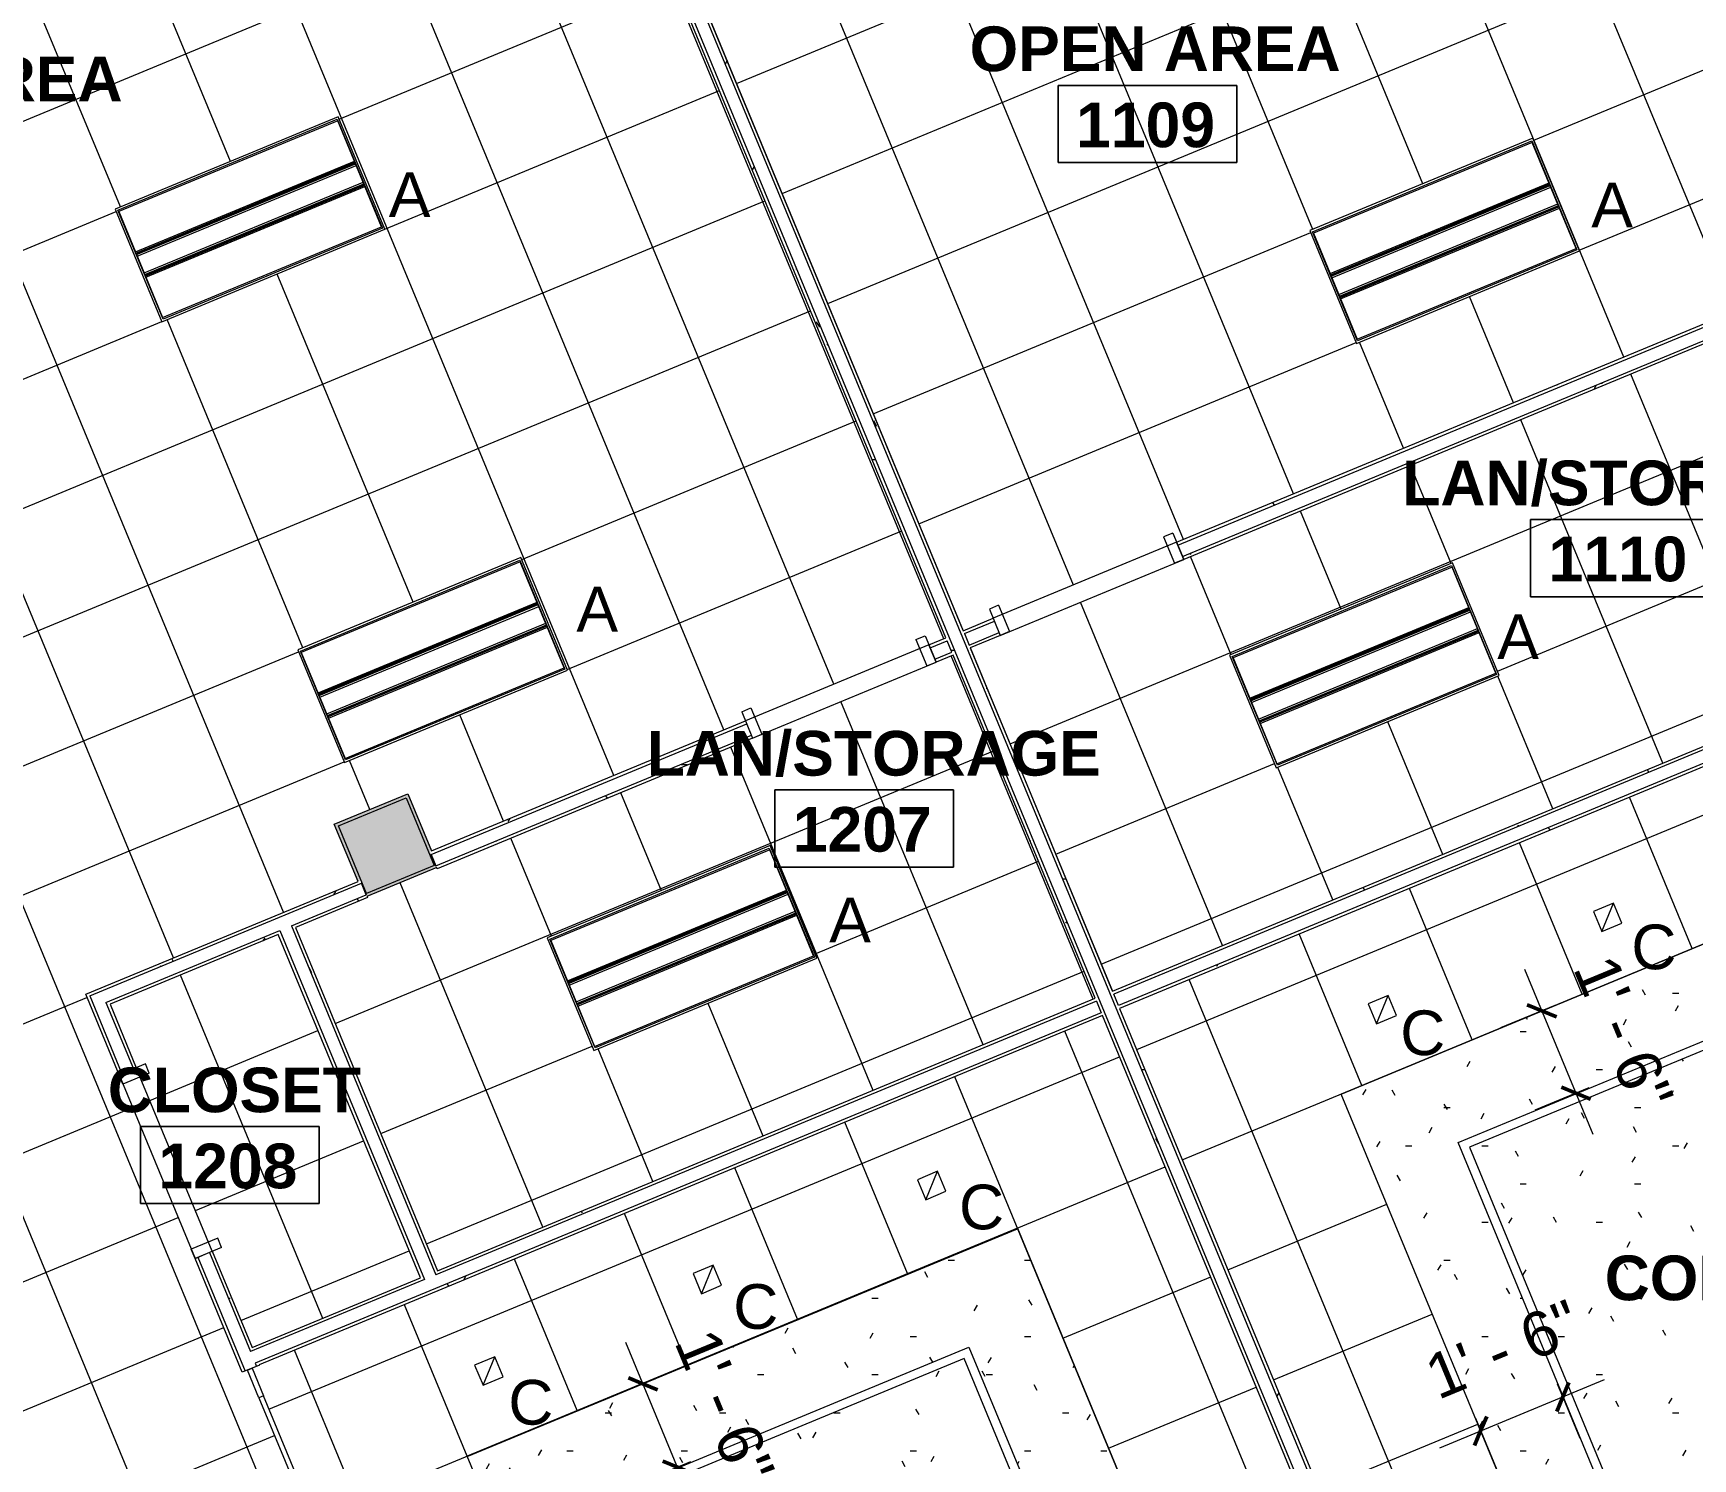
# Model space of a CAD drawing. Header units: inches. Extents: x 488 to 2071, y 800 to 2512.
# Drawn here: x 1006.1 to 1340.4, y 1833.9 to 2121.1 of the extents above; entities that cross this region are included whole.
import ezdxf

# ---------------------------------------------------------------- set-up
doc = ezdxf.new("R2010")
doc.units = ezdxf.units.IN
doc.header["$MEASUREMENT"] = 0
for name, color, linetype, lineweight in [('A-ANNO-DIMS', 211, 'Continuous', 9), ('A-ANNO-DIMS-96', 211, 'Continuous', 9), ('A-AREA-IDEN', 2, 'Continuous', 9), ('A-CLNG', 13, 'Continuous', 13), ('A-CLNG-PATT', 13, 'Continuous', 13), ('A-DETL-GENF', 92, 'Continuous', 9), ('A-DOOR', 31, 'Continuous', 13), ('A-DOOR-FRAM', 31, 'Continuous', 20), ('A-GLAZ-CURT', 52, 'Continuous', 9), ('A-WALL', 113, 'Continuous', 9), ('A-WALL-PATT', 111, 'Continuous', 13), ('E-LITE-EQPM', 33, 'Continuous', 9), ('E-LITE-EQPM-IDEN', 33, 'Continuous', 9), ('I-WALL', 2, 'Continuous', 9)]:
    doc.layers.add(name, color=color, linetype=linetype, lineweight=lineweight)
doc.styles.add('Arial', font='arial.ttf', dxfattribs={"height": 9})
doc.styles.add('Swis721 Lt BT', font='swissl.ttf', dxfattribs={"height": 9})
doc.styles.add('Swis721 Lt BT_B', font='', dxfattribs={"height": 9})
doc.styles.get('Swis721 Lt BT_B').set_extended_font_data('Swis721 Lt BT', bold=True)
doc.dimstyles.new('OTJ_-_3_32__Linear__1_2__Tolerance', dxfattribs={"dimscale": 12, "dimtxt": 9.497835, "dimasz": 0.375, "dimexe": 0.75, "dimexo": 0.5, "dimgap": 0.5, "dimtad": 1, "dimdec": 1, "dimrnd": 0.5, "dimzin": 3, "dimdsep": 46, "dimlunit": 4, "dimtxsty": 'Swis721 Lt BT', "dimblk1": 'OBLIQUE', "dimblk2": 'OBLIQUE', "dimsah": 1, "dimcen": 0.09, "dimdle": 0.75, "dimazin": 0, "dimtfac": 1, "dimtdec": 4, "dimtix": 1, "dimtmove": 0, "dimatfit": 3, "dimfxl": 1, "dimtvp": 1, "dimfrac": 2, "dimtolj": 1, "dimtzin": 0, "dimarcsym": 2})
pattern_1 = [(0, (0, 0), (30.72, 7.68), [1.267, -21.773, 1.267, -21.773, -122.88]), (0, (0, 0), (30.72, 7.68), [-46.08, 1.267, -44.813, 1.267, -21.773, -53.76]), (0, (0, 0), (30.72, 7.68), [-115.2, 1.267, -14.093, 1.267, -37.133]), (120, (11.52, 3.84), (-22.011075, 22.7643), [1.267, -21.773, 1.267, -21.773, -122.88]), (120, (11.52, 3.84), (-22.011075, 22.7643), [-46.08, 1.267, -44.813, 1.267, -21.773, -53.76]), (120, (11.52, 3.84), (-22.011075, 22.7643), [-115.2, 1.267, -14.093, 1.267, -37.133]), (240, (15.36, 19.2), (-8.708925, -30.4443), [1.267, -21.773, 1.267, -21.773, -122.88]), (240, (15.36, 19.2), (-8.708925, -30.4443), [-46.08, 1.267, -44.813, 1.267, -21.773, -53.76]), (240, (15.36, 19.2), (-8.708925, -30.4443), [-115.2, 1.267, -14.093, 1.267, -37.133])]

# ---------------------------------------------------------------- blocks, each defined once
blk = doc.blocks.new('System Panel - Glazed-5474423-Level 1 REFLECTED CEILING PLAN')
at = {"layer": 'A-GLAZ-CURT', "lineweight": 13}
for p, q in [((-114.27, 0.75), (-114.27, 1.75)), ((-114.27, 1.75), (-108.23, 1.75)), ((-108.23, 0.75), (-114.27, 0.75)), ((-108.23, 1.75), (-108.23, 0.75)), ((-72.23, 0.75), (-72.23, 1.75)), ((-72.23, 1.75), (114.27, 1.75)), ((114.27, 0.75), (-72.23, 0.75)), ((114.27, 1.75), (114.27, 0.75))]:
    blk.add_line(p, q, dxfattribs=at)
at = {"layer": 'A-GLAZ-CURT'}
for p, q in [((-72.23, 1.75), (-108.23, 1.75)), ((-108.23, 0.75), (-72.23, 0.75))]:
    blk.add_line(p, q, dxfattribs=at)
blk = doc.blocks.new('Single Flush - OTJ_SOLIDFLUSH_ALUM-5456984-Level 1 REFLECTED CEILING PLAN')
at = {"layer": 'A-DOOR-FRAM'}
for p, q in [((-20, -3.875), (-20, 1.875)), ((-20, 1.875), (-18, 1.875)), ((-18, -3.875), (-18, 1.875)), ((18.000004, -3.875), (18.000004, 1.875)), ((18.000004, 1.875), (20.000004, 1.875)), ((20.000004, -3.875), (20.000004, 1.875)), ((-20, -3.875), (-18, -3.875)), ((18.000004, -3.875), (20.000004, -3.875))]:
    blk.add_line(p, q, dxfattribs=at)
blk = doc.blocks.new('Single Flush - OTJ_SOLIDFLUSH_ALUM-5456983-Level 1 REFLECTED CEILING PLAN')
at = {"layer": 'A-DOOR-FRAM'}
for p, q in [((-20, 3.875), (-20, -1.875)), ((-20, 3.875), (-18, 3.875)), ((-18, 3.875), (-18, -1.875)), ((18.000004, 3.875), (18.000004, -1.875)), ((18.000004, 3.875), (20.000004, 3.875)), ((20.000004, 3.875), (20.000004, -1.875)), ((-20, -1.875), (-18, -1.875)), ((18.000004, -1.875), (20.000004, -1.875))]:
    blk.add_line(p, q, dxfattribs=at)
blk = doc.blocks.new('SCULPT_RECESSED_2X2 - SCR-B4-300-80-35-F-2x2 2-5410541-Level 1 REFLECTED CEILING PLAN')
at = {"layer": 'A-DETL-GENF'}
for p, q in [((-77.885, 41.885), (-77.885, -41.885)), ((77.885, 41.885), (-77.885, 41.885)), ((-76.135, -40.135), (-76.135, 40.135)), ((-76.135, 40.135), (76.135, 40.135)), ((76.135, 40.135), (76.135, -40.135)), ((77.885, -41.885), (77.885, 41.885)), ((-77.885, -41.885), (77.885, -41.885)), ((76.135, -40.135), (-76.135, -40.135))]:
    blk.add_line(p, q, dxfattribs=at)
blk = doc.blocks.new('L-Recessed Square Downlight - 4_-4552743-Level 1 REFLECTED CEILING PLAN')
at = {"layer": 'E-LITE-EQPM'}
for p, q in [((-2.1875, -2.1875), (-2.1875, 2.1875)), ((-2.1875, 2.1875), (2.1875, 2.1875)), ((-2.1875, 2.1875), (2.1875, -2.1875)), ((2.1875, 2.1875), (2.1875, -2.1875)), ((2.1875, -2.1875), (-2.1875, -2.1875))]:
    blk.add_line(p, q, dxfattribs=at)
blk = doc.blocks.new('L-Recessed-Axis-Plano - 2 X 4-4550867-Level 1 REFLECTED CEILING PLAN')
at = {"layer": 'E-LITE-EQPM'}
for p, q in [((23.91, 11.87), (-23.91, 11.87)), ((-23.91, 11.87), (-23.91, -11.88)), ((-23.87, -11.56), (-23.87, 11.56)), ((-23.87, 11.56), (23.88, 11.56)), ((23.88, 11.56), (23.88, -11.56)), ((23.91, -11.88), (23.91, 11.87)), ((-23.87, 2.74), (23.88, 2.74)), ((23.88, 2.51), (-23.87, 2.51)), ((-23.87, 2.3), (23.88, 2.3)), ((-23.87, 2.2), (23.88, 2.2)), ((-23.87, 1.83), (23.88, 1.83)), ((-23.87, -1.83), (23.88, -1.83)), ((-23.87, -2.2), (23.88, -2.2)), ((-23.87, -2.3), (23.88, -2.3)), ((-23.87, -2.51), (23.88, -2.51)), ((-23.87, -2.74), (23.88, -2.74)), ((-23.91, -11.88), (23.91, -11.88)), ((23.88, -11.56), (-23.87, -11.56))]:
    blk.add_line(p, q, dxfattribs=at)
blk = doc.blocks.new('SCULPT_RECESSED_2X2 - SCR-B4-300-80-35-F-2x2 2 2-5410577-Level 1 REFLECTED CEILING PLAN')
at = {"layer": 'A-DETL-GENF'}
for p, q in [((-77.885, 47.885), (-77.885, -47.885)), ((77.885, 47.885), (-77.885, 47.885)), ((77.885, -47.885), (77.885, 47.885)), ((-76.135, -46.135), (-76.135, 46.135)), ((-76.135, 46.135), (76.135, 46.135)), ((76.135, 46.135), (76.135, -46.135)), ((76.135, -46.135), (-76.135, -46.135)), ((-77.885, -47.885), (77.885, -47.885))]:
    blk.add_line(p, q, dxfattribs=at)
blk = doc.blocks.new('DIMBLOCK16-Level 1 REFLECTED CEILING PLAN')
at = {"layer": 'A-ANNO-DIMS-96'}
for p, q in [((1139.33, 1823.9), (1125.48, 1857.33)), ((1131.53, 1850.09), (1120.61, 1845.57)), ((1128.93, 1849.02), (1131.53, 1850.09)), ((1138.49, 1833.29), (1127.57, 1828.77)), ((1135.89, 1832.22), (1138.49, 1833.29))]:
    blk.add_line(p, q, dxfattribs=at)
at = {"layer": 'A-ANNO-DIMS-96', "lineweight": 50}
for p, q in [((1128.93, 1849.02), (1125.99, 1850.23)), ((1128.93, 1849.02), (1131.87, 1847.8)), ((1135.89, 1832.22), (1132.95, 1833.43)), ((1135.89, 1832.22), (1138.83, 1831))]:
    blk.add_line(p, q, dxfattribs=at)
at = {"layer": 'A-ANNO-DIMS-96', "color": 0, "insert": (1143.48, 1860.95), "char_height": 9, "width": 34.9159, "attachment_point": 1, "rotation": 292.5, "line_spacing_factor": 1.005062, "style": 'Swis721 Lt BT'}
blk.add_mtext('1\' - 6"', dxfattribs=at)
blk = doc.blocks.new('_Oblique')
at = {"color": 0, "linetype": 'ByBlock', "lineweight": -2}
blk.add_line((-0.5, -0.5), (0.5, 0.5), dxfattribs=at)
blk = doc.blocks.new('DIMBLOCK18-Level 1 REFLECTED CEILING PLAN')
at = {"layer": 'A-ANNO-DIMS-96'}
for p, q in [((1322.56, 1849.83), (1289.38, 1836.09)), ((1313.17, 1848.99), (1317.69, 1838.07)), ((1314.25, 1846.39), (1313.17, 1848.99)), ((1296.62, 1842.13), (1301.14, 1831.21)), ((1297.69, 1839.53), (1296.62, 1842.13))]:
    blk.add_line(p, q, dxfattribs=at)
at = {"layer": 'A-ANNO-DIMS-96', "lineweight": 50}
for p, q in [((1314.25, 1846.39), (1315.47, 1849.33)), ((1314.25, 1846.39), (1313.03, 1843.45)), ((1297.69, 1839.53), (1298.91, 1842.47)), ((1297.69, 1839.53), (1296.48, 1836.59))]:
    blk.add_line(p, q, dxfattribs=at)
at = {"layer": 'A-ANNO-DIMS-96', "color": 0, "insert": (1285.64, 1854.04), "char_height": 9, "width": 34.9159, "attachment_point": 1, "rotation": 22.5, "line_spacing_factor": 1.005062, "style": 'Swis721 Lt BT'}
blk.add_mtext('1\' - 6"', dxfattribs=at)
blk = doc.blocks.new('DIMBLOCK20-Level 1 REFLECTED CEILING PLAN')
at = {"layer": 'A-ANNO-DIMS-96'}
for p, q in [((1320.34, 1899.28), (1306.58, 1932.48)), ((1312.63, 1925.25), (1301.71, 1920.72)), ((1310.03, 1924.17), (1312.63, 1925.25)), ((1319.5, 1908.67), (1308.58, 1904.15)), ((1316.89, 1907.6), (1319.5, 1908.67))]:
    blk.add_line(p, q, dxfattribs=at)
at = {"layer": 'A-ANNO-DIMS-96', "lineweight": 50}
for p, q in [((1310.03, 1924.17), (1307.09, 1925.39)), ((1310.03, 1924.17), (1312.97, 1922.95)), ((1316.89, 1907.6), (1313.95, 1908.81)), ((1316.89, 1907.6), (1319.83, 1906.38))]:
    blk.add_line(p, q, dxfattribs=at)
at = {"layer": 'A-ANNO-DIMS-96', "color": 0, "insert": (1324.54, 1936.22), "char_height": 9, "width": 34.9159, "attachment_point": 1, "rotation": 292.5, "line_spacing_factor": 1.005062, "style": 'Swis721 Lt BT'}
blk.add_mtext('1\' - 6"', dxfattribs=at)
blk = doc.blocks.new('Room Tag - Room Name and Number-3379422-Level 1 REFLECTED CEILING PLAN')
at = {"layer": 'A-AREA-IDEN'}
for p, q in [((-0.1881, -0.1636), (-0.1881, -0.0018)), ((-0.1881, -0.0018), (0.1869, -0.0018)), ((0.1869, -0.0018), (-0.1881, -0.0018)), ((-0.1881, -0.0018), (-0.1881, -0.1636)), ((0.1869, -0.0018), (0.1869, -0.1636)), ((0.1869, -0.1636), (0.1869, -0.0018)), ((0.1869, -0.1636), (-0.1881, -0.1636)), ((-0.1881, -0.1636), (0.1869, -0.1636))]:
    blk.add_line(p, q, dxfattribs=at)

msp = doc.modelspace()

# ---------------------------------------------------------------- hatches: boundary and pattern name
at = {"layer": 'A-CLNG-PATT'}
h = msp.add_hatch(dxfattribs=at)
h.set_pattern_fill('FP_8', color=256, style=0, pattern_type=2)
h.set_pattern_definition([(22.5, (1548.482, 2147.036), (9.1844, -22.1731), []), (292.5, (1548.482, 2147.036), (-22.1731, -9.1844), [])])
h.paths.add_polyline_path([(1500.81, 1790.56), (1501.31, 1790.76), (1501.16, 1791.18), (1571.97, 1820.51), (1572.14, 1820.1), (1815.51, 1920.91), (1783.31, 1998.63), (1779.85, 1997.2), (1694.14, 2204.12), (1694.26, 2204.17), (1690.01, 2214.45), (1692.45, 2221.18), (1702.25, 2224.79), (1702.93, 2225.07), (1709.04, 2210.3), (1881.32, 2281.66), (1871.75, 2304.75), (1875.22, 2306.19), (1886.22, 2279.63), (1939.27, 2303.36), (1926.08, 2308.83), (1930.95, 2320.62), (1732.29, 2402.91), (1730.28, 2398.06), (1706.94, 2407.73), (1707.65, 2408.04), (1706.65, 2410.45), (1123.74, 2169.01), (1193.44, 2000.73), (1381.99, 2078.83), (1413.5, 2002.76), (1413, 2002.55), (1500.73, 1790.73)], flags=0)
h.paths.add_polyline_path([(1587.01, 1796.35), (1702.75, 1844.29), (1693.61, 1866.36), (1577.87, 1818.42), (1586.77, 1796.92)], flags=0)
h.paths.add_polyline_path([(1706.21, 1845.72), (1822.22, 1893.78), (1813.08, 1915.84), (1697.07, 1867.79), (1705.64, 1847.12)], flags=0)
h.paths.add_polyline_path([(1538.42, 1858), (1529.02, 1880.69), (1573.95, 1899.3), (1583.35, 1876.6), (1538.64, 1858.09)], flags=0)
h.paths.add_polyline_path([(1223.52, 1928.11), (1371.65, 1989.47), (1343.01, 2058.63), (1194.88, 1997.27), (1220.22, 1936.09)], flags=0)
h.paths.add_polyline_path([(1688.29, 1932.27), (1678.89, 1954.97), (1723.82, 1973.57), (1733.22, 1950.88), (1688.51, 1932.37)], flags=0)
h.paths.add_polyline_path([(1501.95, 1946.05), (1492.55, 1968.75), (1537.47, 1987.35), (1546.87, 1964.66), (1502.17, 1946.14)], flags=0)
h.paths.add_polyline_path([(1256.51, 1973.08), (1247.11, 1995.77), (1292.04, 2014.38), (1301.44, 1991.69), (1256.73, 1973.17)], flags=0)
h.paths.add_polyline_path([(1375.12, 1990.9), (1408.61, 2004.78), (1379.96, 2073.93), (1346.47, 2060.06), (1374.78, 1991.72)], flags=0)
h.paths.add_polyline_path([(1651.82, 2020.33), (1642.42, 2043.02), (1687.34, 2061.63), (1696.74, 2038.94), (1652.04, 2020.42)], flags=0)
h.paths.add_polyline_path([(1464.75, 2034.15), (1455.35, 2056.84), (1500.27, 2075.45), (1509.67, 2052.75), (1464.97, 2034.24)], flags=0)
h.paths.add_polyline_path([(1272.7, 2058.61), (1263.3, 2081.31), (1308.23, 2099.91), (1317.63, 2077.22), (1272.92, 2058.7)], flags=0)
h.paths.add_polyline_path([(1383.89, 2074.95), (1377.81, 2089.75), (1392.55, 2095.86), (1398.67, 2081.07), (1384, 2075)], flags=0)
h.paths.add_polyline_path([(1615.33, 2110), (1605.93, 2132.69), (1650.85, 2151.3), (1660.25, 2128.6), (1615.55, 2110.09)], flags=0)
h.paths.add_polyline_path([(1428.31, 2123.75), (1418.91, 2146.44), (1463.84, 2165.05), (1473.24, 2142.36), (1428.53, 2123.84)], flags=0)
h.paths.add_polyline_path([(1236.33, 2146.42), (1226.93, 2169.11), (1271.86, 2187.72), (1281.26, 2165.03), (1236.55, 2146.51)], flags=0)
h.paths.add_polyline_path([(1583.32, 2187.27), (1573.92, 2209.97), (1618.84, 2228.58), (1628.24, 2205.88), (1583.54, 2187.37)], flags=0)
h.paths.add_polyline_path([(1703.83, 2208.14), (1708.44, 2210.05), (1708.72, 2210.71), (1705.5, 2212.08), (1703.84, 2208.16)], flags=0)
h.paths.add_polyline_path([(1391.42, 2211.83), (1382.02, 2234.52), (1426.95, 2253.13), (1436.35, 2230.44), (1391.64, 2211.92)], flags=0)
h.paths.add_polyline_path([(1716.63, 2242.49), (1707.23, 2265.19), (1752.15, 2283.8), (1761.55, 2261.1), (1716.85, 2242.59)], flags=0)
h.paths.add_polyline_path([(1547.04, 2275.12), (1537.64, 2297.81), (1582.57, 2316.42), (1591.97, 2293.73), (1547.26, 2275.21)], flags=0)
h.paths.add_polyline_path([(1679.85, 2331.3), (1670.45, 2353.99), (1715.37, 2372.6), (1724.77, 2349.91), (1680.07, 2331.39)], flags=0)
h.paths.add_polyline_path([(1728.25, 2402.96), (1728.82, 2404.35), (1710.37, 2411.99), (1708.41, 2411.18), (1728.01, 2403.06)], flags=0)
h = msp.add_hatch(dxfattribs=at)
h.set_pattern_fill('FP_4', color=256, style=0, pattern_type=2)
h.set_pattern_definition([(292.5, (984.87, 1991.512), (-22.1731, -9.1844), []), (202.5, (984.87, 1991.512), (-9.1844, 22.1731), [])])
h.paths.add_polyline_path([(936.47, 1716.21), (1080.67, 1775.94), (1049.26, 1851.78), (1048.22, 1851.35), (1016.67, 1927.51), (1071.54, 1950.24), (1066.76, 1961.78), (1081.54, 1967.9), (1086.32, 1956.36), (1189.98, 1999.3), (1059.52, 2314.25), (1050.14, 2310.37), (1048.51, 2314.29), (954.19, 2275.22), (959.07, 2263.44), (944.28, 2257.32), (939.41, 2269.1), (741.43, 2187.09), (935.79, 1717.85)], flags=0)
h.paths.add_polyline_path([(950.23, 1821.02), (940.83, 1843.72), (985.76, 1862.33), (995.16, 1839.63), (950.45, 1821.12)], flags=0)
h.paths.add_polyline_path([(1050.22, 1856.33), (1084.1, 1870.36), (1055.45, 1939.52), (1021.57, 1925.48), (1050.19, 1856.39)], flags=0)
h.paths.add_polyline_path([(1087.56, 1871.79), (1220.06, 1926.68), (1191.41, 1995.83), (1087.48, 1952.78), (1087.38, 1953), (1073.33, 1947.19), (1073.43, 1946.96), (1058.91, 1940.95), (1087.22, 1872.61)], flags=0)
h.paths.add_polyline_path([(914.66, 1910.31), (905.26, 1933), (950.19, 1951.61), (959.59, 1928.92), (914.88, 1910.4)], flags=0)
h.paths.add_polyline_path([(1119.07, 1916.15), (1109.67, 1938.84), (1154.59, 1957.45), (1163.99, 1934.76), (1119.29, 1916.24)], flags=0)
h.paths.add_polyline_path([(1068.82, 1974.16), (1059.42, 1996.86), (1104.35, 2015.46), (1113.75, 1992.77), (1069.04, 1974.25)], flags=0)
h.paths.add_polyline_path([(876.67, 1998.61), (867.27, 2021.31), (912.2, 2039.92), (921.6, 2017.22), (876.89, 1998.71)], flags=0)
h.paths.add_polyline_path([(1032.04, 2062.97), (1022.64, 2085.66), (1067.56, 2104.27), (1076.96, 2081.58), (1032.26, 2063.06)], flags=0)
h.paths.add_polyline_path([(841.2, 2087.66), (831.8, 2110.35), (876.73, 2128.96), (886.13, 2106.27), (841.42, 2087.75)], flags=0)
h.paths.add_polyline_path([(995.36, 2151.51), (985.96, 2174.21), (1030.89, 2192.81), (1040.28, 2170.12), (995.58, 2151.6)], flags=0)
h.paths.add_polyline_path([(812.44, 2153.68), (803.04, 2176.37), (847.97, 2194.98), (857.36, 2172.29), (812.66, 2153.77)], flags=0)
h.paths.add_polyline_path([(967.81, 2218.04), (958.41, 2240.73), (1003.33, 2259.34), (1012.73, 2236.64), (968.03, 2218.13)], flags=0)
h = msp.add_hatch(dxfattribs=at)
h.set_pattern_fill('FP_9', color=256, style=0, pattern_type=2)
h.set_pattern_definition([(292.5, (1421.367, 1866.374), (-22.1731, -9.1844), []), (202.5, (1421.367, 1866.374), (-9.1844, 22.1731), [])])
h.paths.add_polyline_path([(1323.34, 1687.13), (1508.42, 1763.8), (1410.04, 2001.31), (1224.96, 1924.65), (1322.76, 1688.53)], flags=0)
h.paths.add_polyline_path([(1343.05, 1730.03), (1269.58, 1907.41), (1391.15, 1957.77), (1464.63, 1780.38), (1343.06, 1730.03)], flags=0)
h = msp.add_hatch(dxfattribs=at)
h.set_pattern_fill('FP_10', color=256, style=0, pattern_type=2)
h.set_pattern_definition(pattern_1)
h.paths.add_polyline_path([(1343.05, 1730.03), (1464.63, 1780.39), (1391.15, 1957.77), (1269.58, 1907.41), (1333.24, 1753.72)], flags=0)
h.paths.add_polyline_path([(1352.76, 1753.72), (1293.15, 1897.63), (1381.63, 1934.28), (1441.24, 1790.37), (1353.7, 1754.11)], flags=0)
h.paths.add_polyline_path([(1353.7, 1756.01), (1438.95, 1791.32), (1380.68, 1932), (1295.43, 1896.69), (1352.76, 1758.29)], flags=0)
h = msp.add_hatch(dxfattribs=at)
h.set_pattern_fill('FP_3', color=256, style=0, pattern_type=2)
h.set_pattern_definition([(292.5, (1134.042, 1799.315), (-22.173, -9.1844), []), (202.5, (1134.042, 1799.315), (-9.1844, 22.173), [])])
h.paths.add_polyline_path([(1150.44, 1615.51), (1319.88, 1685.7), (1221.5, 1923.21), (1051.65, 1852.86), (1051.65, 1852.77), (1050.19, 1852.15), (1137.64, 1641.02), (1139.55, 1641.81), (1149.59, 1617.55)], flags=0)
h.paths.add_polyline_path([(1198.7, 1635.71), (1189.22, 1658.59), (1208.39, 1666.53), (1211.94, 1657.97), (1211.71, 1657.87), (1217.64, 1643.56), (1199.04, 1635.85)], flags=0)
h.paths.add_polyline_path([(1195.08, 1654.24), (1207.32, 1659.31), (1206.36, 1661.63), (1194.12, 1656.56), (1194.74, 1655.05)], flags=0)
h.paths.add_polyline_path([(1167.02, 1656.98), (1093.5, 1834.48), (1204.37, 1880.4), (1277.89, 1702.9), (1167.2, 1657.05)], flags=0)
h = msp.add_hatch(dxfattribs=at)
h.set_pattern_fill('FP_1', color=256, style=0, pattern_type=2)
h.set_pattern_definition(pattern_1)
h.paths.add_polyline_path([(1167.02, 1656.98), (1277.89, 1702.9), (1204.41, 1880.28), (1093.55, 1834.36), (1163.46, 1665.58)], flags=0)
h.paths.add_polyline_path([(1176.82, 1680.44), (1117.21, 1824.35), (1194.6, 1856.41), (1254.21, 1712.5), (1177.76, 1680.83)], flags=0)
h.paths.add_polyline_path([(1177.76, 1682.73), (1251.92, 1713.45), (1193.65, 1854.12), (1119.49, 1823.41), (1176.82, 1685.01)], flags=0)
at = {"layer": 'A-WALL'}
msp.add_hatch(color=250, dxfattribs=at).paths.add_polyline_path([(1073.22, 1947.81), (1086.85, 1953.46), (1081.2, 1967.09), (1067.57, 1961.44), (1072.37, 1949.85)], flags=0)
at = {"layer": 'A-WALL-PATT', "lineweight": 9}
h = msp.add_hatch(dxfattribs=at)
h.set_pattern_fill('FP_1', color=256, style=0, pattern_type=2)
h.set_pattern_definition(pattern_1)
h.paths.add_polyline_path([(1319.88, 1685.7), (1320.46, 1685.94), (1060.1, 2314.49), (1059.52, 2314.25), (1319.85, 1685.77)], flags=0)
h = msp.add_hatch(dxfattribs=at)
h.set_pattern_fill('FP_1', color=256, style=0, pattern_type=2)
h.set_pattern_definition(pattern_1)
h.paths.add_polyline_path([(1322.76, 1686.89), (1323.34, 1687.13), (1124.51, 2167.16), (1123.93, 2166.92), (1320.46, 1692.47)], flags=0)
h.paths.add_polyline_path([(1122.98, 2169.23), (1123.55, 2169.47), (1062.99, 2315.69), (1062.41, 2315.45), (1122.81, 2169.62)], flags=0)
h = msp.add_hatch(dxfattribs=at)
h.set_pattern_fill('FP_1', color=256, style=0, pattern_type=2)
h.set_pattern_definition(pattern_1)
h.paths.add_polyline_path([(1086.28, 1955.67), (1149.84, 1981.99), (1149.6, 1982.57), (1086.04, 1956.25)], flags=0)
h.paths.add_polyline_path([(1186.79, 1997.3), (1190.22, 1998.72), (1189.98, 1999.3), (1186.56, 1997.85)], flags=0)
h.paths.add_polyline_path([(1193.68, 2000.16), (1199.72, 2002.66), (1199.49, 2003.24), (1193.44, 2000.73), (1193.6, 2000.35)], flags=0)
h.paths.add_polyline_path([(1236.68, 2017.97), (1382.23, 2078.26), (1381.99, 2078.83), (1236.44, 2018.54)], flags=0)
h = msp.add_hatch(dxfattribs=at)
h.set_pattern_fill('FP_1', color=256, style=0, pattern_type=2)
h.set_pattern_definition(pattern_1)
h.paths.add_polyline_path([(1087.48, 1952.78), (1151.03, 1979.11), (1150.79, 1979.68), (1087.24, 1953.36), (1087.42, 1952.92)], flags=0)
h.paths.add_polyline_path([(1187.99, 1994.41), (1191.41, 1995.83), (1191.18, 1996.41), (1187.75, 1994.99)], flags=0)
h.paths.add_polyline_path([(1194.88, 1997.27), (1200.92, 1999.77), (1200.68, 2000.35), (1194.64, 1997.85)], flags=0)
h.paths.add_polyline_path([(1237.88, 2015.08), (1343.58, 2058.87), (1343.34, 2059.44), (1237.64, 2015.66)], flags=0)
h.paths.add_polyline_path([(1345.89, 2059.82), (1380.54, 2074.17), (1380.3, 2074.75), (1345.65, 2060.4), (1345.79, 2060.06)], flags=0)
h = msp.add_hatch(dxfattribs=at)
h.set_pattern_fill('FP_1', color=256, style=0, pattern_type=2)
h.set_pattern_definition(pattern_1)
h.paths.add_polyline_path([(1050.46, 1855.75), (1084.9, 1870.06), (1084.67, 1870.6), (1050.22, 1856.33)], flags=0)
h.paths.add_polyline_path([(1087.22, 1870.98), (1220.3, 1926.1), (1220.06, 1926.68), (1086.98, 1871.56)], flags=0)
h.paths.add_polyline_path([(1223.76, 1927.54), (1372.47, 1989.13), (1372.23, 1989.71), (1223.52, 1928.11)], flags=0)
h.paths.add_polyline_path([(1374.78, 1990.09), (1408.85, 2004.2), (1408.61, 2004.78), (1374.54, 1990.66), (1374.73, 1990.2)], flags=0)
h = msp.add_hatch(dxfattribs=at)
h.set_pattern_fill('FP_1', color=256, style=0, pattern_type=2)
h.set_pattern_definition(pattern_1)
h.paths.add_polyline_path([(1051.65, 1852.86), (1221.5, 1923.21), (1221.26, 1923.79), (1051.41, 1853.44)], flags=0)
h.paths.add_polyline_path([(1224.96, 1924.65), (1410.04, 2001.31), (1409.8, 2001.89), (1224.72, 1925.23)], flags=0)
at = {"layer": 'A-WALL-PATT'}
h = msp.add_hatch(color=250, dxfattribs=at)
h.paths.add_polyline_path([(1073.33, 1947.19), (1087.38, 1953), (1086.04, 1956.25), (1086.32, 1956.36), (1081.54, 1967.9), (1066.76, 1961.78), (1071.54, 1950.24), (1071.99, 1950.43), (1073.31, 1947.25)], flags=0)
h.paths.add_polyline_path([(1073.22, 1947.81), (1067.57, 1961.44), (1081.2, 1967.09), (1086.85, 1953.46), (1073.33, 1947.86)], flags=0)
at = {"layer": 'A-WALL-PATT', "lineweight": 9}
h = msp.add_hatch(dxfattribs=at)
h.set_pattern_fill('FP_1', color=256, style=0, pattern_type=2)
h.set_pattern_definition(pattern_1)
h.paths.add_polyline_path([(1017.49, 1927.18), (1072.23, 1949.85), (1071.96, 1950.41), (1017.25, 1927.75), (1017.35, 1927.51)], flags=0)
h = msp.add_hatch(dxfattribs=at)
h.set_pattern_fill('FP_1', color=256, style=0, pattern_type=2)
h.set_pattern_definition(pattern_1)
h.paths.add_polyline_path([(1021.57, 1925.48), (1056.03, 1939.76), (1055.77, 1940.32), (1021.33, 1926.06)], flags=0)
h.paths.add_polyline_path([(1058.34, 1940.71), (1073.43, 1946.96), (1073.19, 1947.54), (1058.1, 1941.29), (1058.24, 1940.95)], flags=0)
h = msp.add_hatch(dxfattribs=at)
h.set_pattern_fill('FP_1', color=256, style=0, pattern_type=2)
h.set_pattern_definition(pattern_1)
h.paths.add_polyline_path([(1086.98, 1871.56), (1087.56, 1871.79), (1058.91, 1940.95), (1058.34, 1940.71), (1086.98, 1871.56)], flags=0)
h = msp.add_hatch(dxfattribs=at)
h.set_pattern_fill('FP_1', color=256, style=0, pattern_type=2)
h.set_pattern_definition(pattern_1)
h.paths.add_polyline_path([(1051.11, 1852.54), (1051.69, 1852.78), (1051.41, 1853.44), (1050.85, 1853.16), (1051.08, 1852.62)], flags=0)
h.paths.add_polyline_path([(1049.88, 1855.51), (1050.46, 1855.75), (1042.18, 1875.74), (1041.6, 1875.5), (1049.72, 1855.9)], flags=0)
h.paths.add_polyline_path([(1026.29, 1912.45), (1026.87, 1912.69), (1021.33, 1926.06), (1020.76, 1925.82), (1026.2, 1912.69)], flags=0)

# ---------------------------------------------------------------- linework, layer by layer
at = {"layer": 'A-CLNG'}
for p, q in [((1067.56, 2104.27), (1022.64, 2085.66)), ((1076.96, 2081.58), (1067.56, 2104.27)), ((1308.23, 2099.91), (1263.3, 2081.31)), ((1317.63, 2077.22), (1308.23, 2099.91)), ((1022.64, 2085.66), (1032.04, 2062.97)), ((1032.04, 2062.97), (1076.96, 2081.58)), ((1263.3, 2081.31), (1272.7, 2058.61)), ((1272.7, 2058.61), (1317.63, 2077.22)), ((1104.35, 2015.46), (1059.42, 1996.86)), ((1113.75, 1992.77), (1104.35, 2015.46)), ((1292.04, 2014.38), (1247.11, 1995.77)), ((1301.44, 1991.69), (1292.04, 2014.38)), ((1059.42, 1996.86), (1068.82, 1974.16)), ((1068.82, 1974.16), (1113.75, 1992.77)), ((1247.11, 1995.77), (1256.51, 1973.08)), ((1256.51, 1973.08), (1301.44, 1991.69)), ((1154.59, 1957.45), (1109.67, 1938.84)), ((1163.99, 1934.76), (1154.59, 1957.45)), ((1391.15, 1957.77), (1269.58, 1907.41)), ((1269.58, 1907.41), (1391.15, 1957.77)), ((1109.67, 1938.84), (1119.07, 1916.15)), ((1119.07, 1916.15), (1163.99, 1934.76)), ((1343.05, 1730.03), (1269.58, 1907.41)), ((1204.37, 1880.4), (1093.5, 1834.48)), ((1093.55, 1834.36), (1204.41, 1880.28)), ((1204.37, 1880.4), (1277.89, 1702.9)), ((1167.02, 1656.98), (1093.5, 1834.48))]:
    msp.add_line(p, q, dxfattribs=at)
at = {"layer": 'A-WALL', "lineweight": 13}
for p, q in [((1059.86, 2315.07), (1320.46, 1685.94)), ((1123.93, 2166.92), (1322.76, 1686.89)), ((1236.68, 2017.97), (1381.65, 2078.02)), ((1237.64, 2015.66), (1343.34, 2059.44)), ((1193.68, 2000.16), (1199.72, 2002.66)), ((1193.68, 2000.16), (1194.64, 1997.85)), ((1194.64, 1997.85), (1200.68, 2000.35)), ((1409.8, 2001.89), (1224.72, 1925.23)), ((1186.79, 1997.3), (1190.22, 1998.72)), ((1187.75, 1994.99), (1191.18, 1996.41)), ((1191.18, 1996.41), (1190.22, 1998.72)), ((1372.47, 1989.13), (1223.76, 1927.54)), ((1086.28, 1955.67), (1149.84, 1981.99)), ((1087.24, 1953.36), (1150.79, 1979.68)), ((1017.49, 1927.18), (1072.23, 1949.85)), ((1058.1, 1941.29), (1073.19, 1947.54)), ((1020.76, 1925.82), (1055.79, 1940.33)), ((1055.79, 1940.33), (1084.91, 1870.02)), ((1058.1, 1941.29), (1087.22, 1870.98)), ((1017.49, 1927.18), (1023.98, 1911.49)), ((1020.76, 1925.82), (1026.29, 1912.45)), ((1220.3, 1926.1), (1087.22, 1870.98)), ((1220.3, 1926.1), (1221.26, 1923.79)), ((1224.72, 1925.23), (1223.76, 1927.54)), ((1221.26, 1923.79), (1050.84, 1853.2)), ((1039.29, 1874.54), (1048.8, 1851.59)), ((1041.6, 1875.5), (1049.88, 1855.51)), ((1084.91, 1870.02), (1049.88, 1855.51)), ((1050.84, 1853.2), (1051.11, 1852.54))]:
    msp.add_line(p, q, dxfattribs=at)
at = {"layer": 'A-WALL', "color": 55, "lineweight": 20}
for p, q in [((1066.76, 1961.78), (1081.54, 1967.9)), ((1081.54, 1967.9), (1086.32, 1956.36)), ((1071.54, 1950.24), (1066.76, 1961.78)), ((1087.38, 1953), (1073.33, 1947.19))]:
    msp.add_line(p, q, dxfattribs=at)
at = {"layer": 'A-WALL', "color": 135, "lineweight": 13}
for p, q in [((1067.57, 1961.44), (1081.2, 1967.09)), ((1081.2, 1967.09), (1086.85, 1953.46)), ((1073.22, 1947.81), (1067.57, 1961.44)), ((1086.85, 1953.46), (1073.22, 1947.81))]:
    msp.add_line(p, q, dxfattribs=at)
at = {"layer": 'A-WALL'}
for p, q in [((1086.28, 1955.67), (1087.24, 1953.36)), ((1073.19, 1947.54), (1072.23, 1949.85))]:
    msp.add_line(p, q, dxfattribs=at)
at = {"layer": 'I-WALL', "lineweight": 13}
for p, q in [((1189.98, 1999.3), (1059.52, 2314.25)), ((1062.99, 2315.69), (1193.44, 2000.73)), ((1236.44, 2018.54), (1381.99, 2078.83)), ((1343.01, 2058.63), (1237.88, 2015.08)), ((1237.88, 2015.08), (1236.44, 2018.54)), ((1193.44, 2000.73), (1199.49, 2003.24)), ((1199.49, 2003.24), (1200.92, 1999.77)), ((1200.92, 1999.77), (1194.88, 1997.27)), ((1410.04, 2001.31), (1224.96, 1924.65)), ((1186.55, 1997.88), (1189.98, 1999.3)), ((1187.99, 1994.41), (1186.55, 1997.88)), ((1194.88, 1997.27), (1223.52, 1928.11)), ((1191.41, 1995.83), (1187.99, 1994.41)), ((1220.06, 1926.68), (1191.41, 1995.83)), ((1223.52, 1928.11), (1371.65, 1989.47)), ((1086.32, 1956.36), (1149.6, 1982.57)), ((1149.6, 1982.57), (1151.03, 1979.11)), ((1151.03, 1979.11), (1087.48, 1952.78)), ((1087.48, 1952.78), (1087.38, 1953)), ((1016.67, 1927.51), (1071.54, 1950.24)), ((1073.43, 1946.96), (1058.91, 1940.95)), ((1073.33, 1947.19), (1073.43, 1946.96)), ((1055.45, 1939.52), (1021.57, 1925.48)), ((1084.1, 1870.36), (1055.45, 1939.52)), ((1058.91, 1940.95), (1087.56, 1871.79)), ((1023.41, 1911.26), (1016.67, 1927.51)), ((1087.56, 1871.79), (1220.06, 1926.68)), ((1021.57, 1925.48), (1026.87, 1912.69)), ((1221.5, 1923.21), (1051.65, 1852.86)), ((1319.88, 1685.7), (1221.5, 1923.21)), ((1224.96, 1924.65), (1323.34, 1687.13)), ((1026.87, 1912.69), (1023.41, 1911.26)), ((1038.71, 1874.3), (1042.18, 1875.74)), ((1042.18, 1875.74), (1050.22, 1856.33)), ((1048.22, 1851.35), (1038.71, 1874.3)), ((1050.22, 1856.33), (1084.1, 1870.36)), ((1051.69, 1852.78), (1048.22, 1851.35)), ((1051.65, 1852.86), (1051.69, 1852.78))]:
    msp.add_line(p, q, dxfattribs=at)
at = {"layer": 'I-WALL'}
for p, q in [((1236.44, 2018.54), (1199.49, 2003.24)), ((1200.92, 1999.77), (1237.88, 2015.08)), ((1186.55, 1997.88), (1149.6, 1982.57)), ((1151.03, 1979.11), (1187.99, 1994.41)), ((1087.24, 1953.36), (1086.28, 1955.67)), ((1072.23, 1949.85), (1073.19, 1947.54)), ((1042.18, 1875.74), (1026.87, 1912.69)), ((1023.41, 1911.26), (1038.71, 1874.3))]:
    msp.add_line(p, q, dxfattribs=at)

# ---------------------------------------------------------------- block references
at = {"layer": 'A-AREA-IDEN', "xscale": 95.99999999999994, "yscale": 95.99999999999994, "zscale": 95.99999999999994}
for p in [(1230.62, 2110.72), (1325.78, 2023.29), (1173.55, 1968.83), (1045.75, 1901.03)]:
    msp.add_blockref('Room Tag - Room Name and Number-3379422-Level 1 REFLECTED CEILING PLAN', p, dxfattribs=at)
at = {"layer": 'A-DOOR'}
for name, p, rotation in [('Single Flush - OTJ_SOLIDFLUSH_ALUM-5456984-Level 1 REFLECTED CEILING PLAN', (1218.68, 2009.16), 202.4999999999994), ('Single Flush - OTJ_SOLIDFLUSH_ALUM-5456983-Level 1 REFLECTED CEILING PLAN', (1168.79, 1988.49), 22.4999999999994), ('Single Flush - OTJ_SOLIDFLUSH_ALUM-5456984-Level 1 REFLECTED CEILING PLAN', (1032.79, 1893.5), 112.4999999999981)]:
    msp.add_blockref(name, p, dxfattribs=dict(at, rotation=rotation))
at = {"layer": 'A-GLAZ-CURT', "rotation": 292.4999999999995}
msp.add_blockref('System Panel - Glazed-5474423-Level 1 REFLECTED CEILING PLAN', (1092.3, 1745.92), dxfattribs=at)
at = {"layer": 'E-LITE-EQPM', "extrusion": (0, 0, -1)}
for name, p, rotation in [('L-Recessed-Axis-Plano - 2 X 4-4550867-Level 1 REFLECTED CEILING PLAN', (-1049.8, 2083.62), 157.5000000000445), ('L-Recessed-Axis-Plano - 2 X 4-4550867-Level 1 REFLECTED CEILING PLAN', (-1290.46, 2079.26), 157.5000000000009), ('L-Recessed-Axis-Plano - 2 X 4-4550867-Level 1 REFLECTED CEILING PLAN', (-1086.58, 1994.81), 157.5000000000445), ('L-Recessed-Axis-Plano - 2 X 4-4550867-Level 1 REFLECTED CEILING PLAN', (-1274.28, 1993.73), 157.5000000000009), ('L-Recessed-Axis-Plano - 2 X 4-4550867-Level 1 REFLECTED CEILING PLAN', (-1136.83, 1936.8), 157.5000000000445), ('L-Recessed Square Downlight - 4_-4552743-Level 1 REFLECTED CEILING PLAN', (-1323.3, 1942.99), 157.2758978482566), ('SCULPT_RECESSED_2X2 - SCR-B4-300-80-35-F-2x2 2 2-5410577-Level 1 REFLECTED CEILING PLAN', (-1367.19, 1844), 247.5000000000005), ('L-Recessed Square Downlight - 4_-4552743-Level 1 REFLECTED CEILING PLAN', (-1277.89, 1924.38), 157.2758978482566), ('L-Recessed Square Downlight - 4_-4552743-Level 1 REFLECTED CEILING PLAN', (-1187.11, 1888.98), 157.2758978482566), ('L-Recessed Square Downlight - 4_-4552743-Level 1 REFLECTED CEILING PLAN', (-1141.92, 1870.05), 157.2758978482566), ('SCULPT_RECESSED_2X2 - SCR-B4-300-80-35-F-2x2 2-5410541-Level 1 REFLECTED CEILING PLAN', (-1185.71, 1768.43), 247.5000000000005), ('L-Recessed Square Downlight - 4_-4552743-Level 1 REFLECTED CEILING PLAN', (-1097.89, 1851.61), 157.2758978482566)]:
    msp.add_blockref(name, p, dxfattribs=dict(at, rotation=rotation))

# ---------------------------------------------------------------- texts
at = {"layer": 'A-AREA-IDEN', "char_height": 9, "attachment_point": 1, "style": 'Swis721 Lt BT_B'}
for s, insert, width in [('OPEN AREA', (1194.74, 2122.44), 86.658), ('OPEN AREA', (949.36, 2116.37), 86.658), ('1109', (1216.21, 2107.12), 33.936), ('LAN/STORAGE', (1281.91, 2035), 106.05), ('1110', (1311.37, 2019.68), 33.936), ('LAN/STORAGE', (1129.68, 1980.54), 106.05), ('1207', (1159.14, 1965.22), 33.936), ('CLOSET', (1021.13, 1912.74), 59.388), ('1208', (1031.34, 1897.42), 33.936), ('CONFERENCE', (1322.68, 1874.87), 104.838)]:
    msp.add_mtext(s, dxfattribs=dict(at, insert=insert, width=width))
at = {"layer": 'E-LITE-EQPM-IDEN', "char_height": 9, "attachment_point": 1, "style": 'Arial'}
for s, insert, width in [('A', (1077.73, 2093.09), 10.302), ('A', (1319.98, 2090.99), 10.302), ('A', (1115.53, 2009.57), 10.302), ('A', (1301.04, 2004.03), 10.302), ('A', (1166.46, 1946.96), 10.302), ('C', (1328.04, 1941.54), 11.211), ('C', (1281.49, 1924.24), 11.211), ('C', (1192.6, 1889.15), 11.211), ('C', (1147.12, 1869.11), 11.211), ('C', (1101.81, 1849.81), 11.211)]:
    msp.add_mtext(s, dxfattribs=dict(at, insert=insert, width=width))

# ---------------------------------------------------------------- dimensions: what is measured, and where the dimension line sits
at = {"layer": 'A-ANNO-DIMS'}
for base, p1, p2, angle, override, picture, middle in [((1310.03, 1924.17), (1313.95, 1906.38), (1307.09, 1922.95), 292.5, {"dimpost": '<>', "dimfxl": 17.938122}, 'DIMBLOCK20-Level 1 REFLECTED CEILING PLAN', (1323.28, 1919.95)), ((1297.69, 1839.53), (1315.47, 1843.45), (1298.91, 1836.59), 22.5, {"dimpost": '<>', "dimfxl": 17.919176}, 'DIMBLOCK18-Level 1 REFLECTED CEILING PLAN', (1301.91, 1852.77)), ((1128.93, 1849.02), (1132.95, 1831), (1125.99, 1847.8), 292.5, {"dimpost": '<>', "dimfxl": 18.184748}, 'DIMBLOCK16-Level 1 REFLECTED CEILING PLAN', (1142.22, 1844.68))]:
    dim = msp.add_linear_dim(base=base, p1=p1, p2=p2, angle=angle, dimstyle='OTJ_-_3_32__Linear__1_2__Tolerance', override=override, dxfattribs=at)
    dim.commit()
    dim.dimension.update_dxf_attribs({"geometry": picture, "text_midpoint": middle})

doc.saveas('drawing.dxf')
